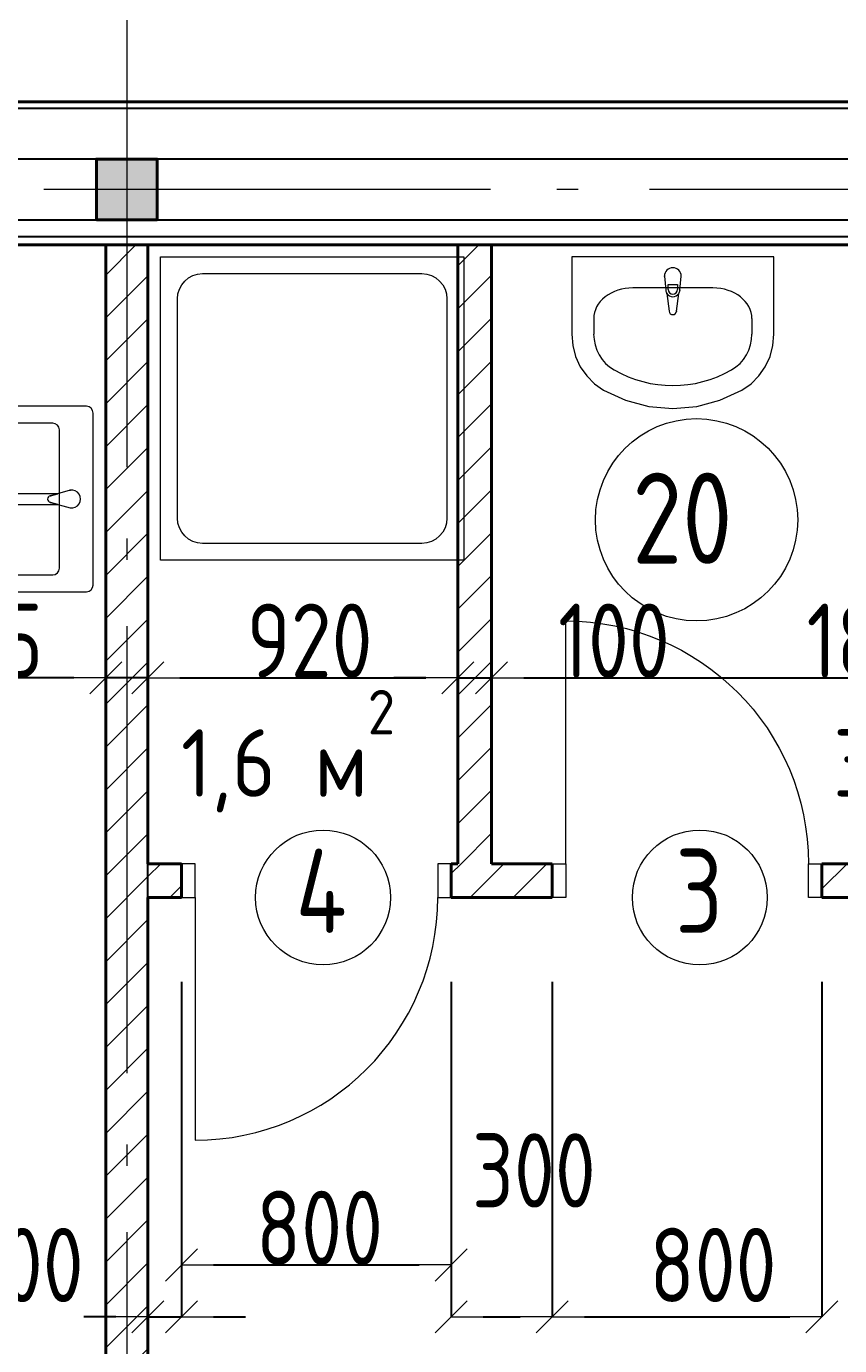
# Model space of a CAD drawing. Header units: millimetres. Extents: x -60256 to 201272, y 21388 to 77592.
# Drawn here: x 6581 to 8994, y 68426 to 72339 of the extents above; entities that cross this region are included whole.
import ezdxf
from ezdxf.enums import TextEntityAlignment as Align

# ---------------------------------------------------------------- set-up
doc = ezdxf.new("R2010")
doc.units = ezdxf.units.MM
doc.header["$MEASUREMENT"] = 0
doc.linetypes.add('Double Dashed', pattern=[1797.222233, 1325, -211.666656, 63.333344, -197.222233])
for name, color, linetype in [('Двери ArchiCAD', 7, 'Continuous'), ('колонны', 7, 'Continuous'), ('марки окон дверей', 7, 'Continuous'), ('оси', 7, 'Continuous'), ('перегородки', 7, 'Continuous'), ('размеры внутр', 7, 'Continuous'), ('стены внутр', 7, 'Continuous'), ('стены наруж', 7, 'Continuous'), ('№ помещений', 7, 'Continuous')]:
    doc.layers.add(name, color=color, linetype=linetype)
for name, color, linetype, lineweight in [('Двери ArchiCAD_Ном._пера__97', 7, 'Continuous', 20), ('Двери ArchiCAD_Ном._пера__99', 7, 'Continuous', 40), ('колонны_Ном._пера__94', 252, 'Continuous', 13), ('колонны_Ном._пера__99', 7, 'Continuous', 40), ('марки окон дверей_Ном._пера__96', 7, 'Continuous', 13), ('оборудование_Ном._пера__95', 251, 'Continuous', 13), ('оси_Ном._пера__96', 7, 'Continuous', 13), ('перегородки_Ном._пера__96', 7, 'Continuous', 13), ('перегородки_Ном._пера__99', 7, 'Continuous', 40), ('площади_Ном._пера__96', 7, 'Continuous', 13), ('стены внутр_Ном._пера__96', 7, 'Continuous', 13), ('стены внутр_Ном._пера__99', 7, 'Continuous', 40), ('стены наруж_Ном._пера__1', 7, 'Continuous', 25), ('стены наруж_Ном._пера__99', 7, 'Continuous', 40), ('№ помещений_Ном._пера__96', 7, 'Continuous', 13)]:
    doc.layers.add(name, color=color, linetype=linetype, lineweight=lineweight)
doc.styles.add('СГЕНЕРИР_СТИЛЬ_1', font='isocp.shx')
doc.styles.add('СГЕНЕРИР_СТИЛЬ_3', font='gost_2_304-81_type.ttf')
doc.styles.add('СГЕНЕРИР_СТИЛЬ_4', font='gost_2_304-81_type.ttf')
doc.styles.add('СГЕНЕРИР_СТИЛЬ_5', font='CS_Gost2304.shx')
doc.dimstyles.new('СГЕНЕРИР_СТИЛЬ__1', dxfattribs={"dimtxt": 270.000005, "dimasz": 95, "dimexe": 0.18, "dimexo": 0, "dimgap": 0.09, "dimtad": 1, "dimtih": 1, "dimtoh": 1, "dimdec": 0, "dimzin": 0, "dimdsep": 46, "dimtxsty": 'СГЕНЕРИР_СТИЛЬ_3', "dimblk": 'ARROWHEAD_6', "dimblk1": 'ARROWHEAD_6', "dimblk2": 'ARROWHEAD_6', "dimcen": 0.09, "dimclrd": 7, "dimclre": 7, "dimclrt": 98, "dimadec": 0, "dimazin": 0, "dimtfac": 1, "dimtdec": 4, "dimtmove": 0, "dimatfit": 3, "dimfxl": 1, "dimtolj": 1, "dimtzin": 0, "dimarcsym": 0})
doc.dimstyles.new('СГЕНЕРИР_СТИЛЬ__19', dxfattribs={"dimtxt": 220.000005, "dimasz": 95, "dimexe": 0.18, "dimexo": 250, "dimgap": 0.09, "dimtad": 1, "dimtih": 1, "dimtoh": 1, "dimdec": 0, "dimzin": 0, "dimdsep": 46, "dimtxsty": 'СГЕНЕРИР_СТИЛЬ_3', "dimblk": 'ARROWHEAD_6', "dimblk1": 'ARROWHEAD_6', "dimblk2": 'ARROWHEAD_6', "dimcen": 0.09, "dimclrd": 7, "dimclre": 7, "dimclrt": 98, "dimadec": 0, "dimazin": 0, "dimtfac": 1, "dimtdec": 4, "dimtmove": 2, "dimatfit": 3, "dimfxl": 1, "dimtolj": 1, "dimtzin": 0, "dimarcsym": 0})
doc.dimstyles.new('СГЕНЕРИР_СТИЛЬ__20', dxfattribs={"dimtxt": 220.000005, "dimasz": 95, "dimexe": 0.18, "dimexo": 250, "dimgap": 0.09, "dimtad": 1, "dimtih": 1, "dimtoh": 1, "dimdec": 0, "dimzin": 0, "dimdsep": 46, "dimtxsty": 'СГЕНЕРИР_СТИЛЬ_3', "dimblk": 'ARROWHEAD_6', "dimblk1": 'ARROWHEAD_6', "dimblk2": 'ARROWHEAD_6', "dimcen": 0.09, "dimclrd": 7, "dimclre": 7, "dimclrt": 98, "dimadec": 0, "dimazin": 0, "dimtfac": 1, "dimtdec": 4, "dimtmove": 0, "dimatfit": 3, "dimfxl": 1, "dimtolj": 1, "dimtzin": 0, "dimarcsym": 0})
doc.dimstyles.new('СГЕНЕРИР_СТИЛЬ__3', dxfattribs={"dimtxt": 220.000005, "dimasz": 95, "dimexe": 0.18, "dimexo": 0, "dimgap": 0.09, "dimtad": 1, "dimtih": 1, "dimtoh": 1, "dimdec": 0, "dimzin": 0, "dimdsep": 46, "dimtxsty": 'СГЕНЕРИР_СТИЛЬ_3', "dimblk": 'ARROWHEAD_6', "dimblk1": 'ARROWHEAD_6', "dimblk2": 'ARROWHEAD_6', "dimcen": 0.09, "dimclrd": 7, "dimclre": 7, "dimclrt": 98, "dimadec": 0, "dimazin": 0, "dimtfac": 1, "dimtdec": 4, "dimtmove": 0, "dimatfit": 3, "dimfxl": 1, "dimtolj": 1, "dimtzin": 0, "dimarcsym": 0})
doc.dimstyles.new('СГЕНЕРИР_СТИЛЬ__5', dxfattribs={"dimtxt": 220.000005, "dimasz": 95, "dimexe": 0.18, "dimexo": 0, "dimgap": 0.09, "dimtad": 1, "dimdec": 0, "dimzin": 0, "dimdsep": 46, "dimtxsty": 'СГЕНЕРИР_СТИЛЬ_3', "dimblk": 'ARROWHEAD_6', "dimblk1": 'ARROWHEAD_6', "dimblk2": 'ARROWHEAD_6', "dimcen": 0.09, "dimclrd": 7, "dimclre": 7, "dimclrt": 98, "dimadec": 0, "dimazin": 0, "dimtfac": 1, "dimtdec": 4, "dimtmove": 0, "dimatfit": 3, "dimfxl": 1, "dimtolj": 1, "dimtzin": 0, "dimarcsym": 0})
doc.dimstyles.new('СГЕНЕРИР_СТИЛЬ__6', dxfattribs={"dimtxt": 220.000005, "dimasz": 95, "dimexe": 0.18, "dimexo": 0, "dimgap": 0.09, "dimtad": 1, "dimdec": 0, "dimzin": 0, "dimdsep": 46, "dimtxsty": 'СГЕНЕРИР_СТИЛЬ_3', "dimblk": 'ARROWHEAD_6', "dimblk1": 'ARROWHEAD_6', "dimblk2": 'ARROWHEAD_6', "dimcen": 0.09, "dimclrd": 7, "dimclre": 7, "dimclrt": 98, "dimadec": 0, "dimazin": 0, "dimtfac": 1, "dimtdec": 4, "dimtmove": 2, "dimatfit": 3, "dimfxl": 1, "dimtolj": 1, "dimtzin": 0, "dimarcsym": 0})
pattern_1 = [(45, (0, 0), (-63.63961, 63.63961), [])]

# ---------------------------------------------------------------- blocks, each defined once
blk = doc.blocks.new('Умывальник 01 16')
at = {"layer": 'оборудование_Ном._пера__95', "linetype": 'Continuous'}
for p, q in [((-300, 0), (-300, -229.1)), ((300, 0), (-300, 0)), ((300, -229.1), (300, 0)), ((-25, -57.3), (-21, -99.3)), ((21, -99.3), (25, -57.3)), ((118.8, -92.3), (-118.8, -92.3)), ((-17.7, -108.8), (-11.1, -161.7)), ((-13.6, -97.1), (-13.6, -82.2)), ((-13.6, -82.2), (13.6, -82.2)), ((11.1, -161.7), (17.7, -108.8)), ((13.6, -82.2), (13.6, -97.1)), ((-234.8, -183.3), (-234.8, -229.1)), ((234.8, -183.3), (234.8, -229.1)), ((-300, -229.1), (-297.1, -262.8)), ((297.1, -262.8), (300, -229.1)), ((-297.1, -262.8), (-288.5, -295.5)), ((288.5, -295.5), (297.1, -262.8)), ((-288.5, -295.5), (-274.5, -326)), ((274.5, -326), (288.5, -295.5)), ((-274.5, -326), (-255.5, -353.4)), ((255.5, -353.4), (274.5, -326)), ((-255.5, -353.4), (-232.2, -376.9)), ((-232.2, -376.9), (-205.2, -395.6)), ((205.2, -395.6), (232.2, -376.9)), ((232.2, -376.9), (255.5, -353.4)), ((-205.2, -395.6), (-140, -425.5)), ((-140, -425.5), (-71, -443.8)), ((71, -443.8), (140, -425.5)), ((140, -425.5), (205.2, -395.6)), ((-71, -443.8), (0, -450)), ((0, -450), (71, -443.8))]:
    blk.add_line(p, q, dxfattribs=at)
for centre, radius, start, end in [((0, -57.3), 25, 0, 180), ((0, -97.4), 21.1, 185.1696, 212.771), ((0, -97.4), 21.1, 212.771, 327.229), ((0, -97.1), 13.6, 180, 0), ((0, -97.4), 21.1, 327.229, 354.8304), ((0, -160.3), 11.2, 187.1389, 352.8611)]:
    blk.add_arc(centre, radius, start, end, dxfattribs=at)
for centre, major_axis, ratio, start_param, end_param in [((-118.7, -183.3), (116.1, 0), 0.783646, 1.570796, 3.141593), ((118.7, -183.3), (116.1, 0), 0.783646, 0, 1.570796), ((-118.9, -229.1), (0, -121.2), 0.956522, 4.712389, 5.78621), ((118.9, -229.1), (0, -121.2), 0.956522, 0.496975, 1.570796), ((0, 0), (0, -381.8), 0.956522, 5.78621, 6.78016)]:
    blk.add_ellipse(centre, major_axis=major_axis, ratio=ratio, start_param=start_param, end_param=end_param, dxfattribs=at)
for p in [(-25, -57.3), (-17.7, -108.8), (21, -99.3), (11.1, -161.7)]:
    blk.add_point(p, dxfattribs=at)
blk = doc.blocks.new('Поддон душа квадратный 15')
at = {"layer": 'оборудование_Ном._пера__95', "linetype": 'Continuous'}
for p, q in [((900, 900), (0, 900)), ((0, 900), (0, 0)), ((900, 0), (900, 900)), ((775, 850), (125, 850)), ((50, 775), (50, 125)), ((850, 125), (850, 775)), ((125, 50), (775, 50)), ((0, 0), (900, 0))]:
    blk.add_line(p, q, dxfattribs=at)
for centre, start, end in [((125, 775), 90, 180), ((775, 775), 0, 90), ((125, 125), 180, 270), ((775, 125), 270, 0)]:
    blk.add_arc(centre, 75, start, end, dxfattribs=at)
blk = doc.blocks.new('Мойка обычная 16')
at = {"layer": 'оборудование_Ном._пера__95', "linetype": 'Continuous'}
for p, q in [((530, 550), (20, 550)), ((0, 530), (0, 20)), ((550, 20), (550, 530)), ((249, 482), (265.1, 423.2)), ((284.9, 423.2), (301, 482)), ((480, 450), (70, 450)), ((259.1, 445.2), (259.1, 287)), ((265.1, 423.2), (259.1, 445.2)), ((291, 445.6), (284.9, 423.2)), ((291, 287), (291, 445.6)), ((50, 430), (50, 70)), ((500, 70), (500, 430)), ((70, 50), (480, 50)), ((20, 0), (530, 0))]:
    blk.add_line(p, q, dxfattribs=at)
for centre, radius, start, end in [((20, 530), 20, 90, 180), ((530, 530), 20, 0, 90), ((275, 486.6), 26.4, 349.9738, 190.0262), ((70, 430), 20, 90, 180), ((480, 430), 20, 0, 90), ((275, 425), 10, 190.3544, 349.6456), ((275, 425), 10, 190.3544, 349.6456), ((266.2, 287.1), 7.1, 181.1876, 218.9257), ((275.1, 298.1), 21.1, 226.9876, 313.0124), ((284, 287.1), 6.96, 320.6242, 359.1921), ((70, 70), 20, 180, 270), ((480, 70), 20, 270, 0), ((20, 20), 20, 180, 270), ((530, 20), 20, 270, 0)]:
    blk.add_arc(centre, radius, start, end, dxfattribs=at)
for p in [(249, 482), (265.1, 423.2), (284.9, 423.2), (260.7, 282.7), (289.4, 282.7), (291, 287), (70, 50), (20, 0)]:
    blk.add_point(p, dxfattribs=at)
blk = doc.blocks.new('Стена_29_1', base_point=(6879, 71855.7))
at = {"layer": 'стены внутр_Ном._пера__96', "linetype": 'Continuous'}
h = blk.add_hatch(dxfattribs=at)
h.set_pattern_fill('FACE_BRICK_0001', color=256, style=0, pattern_type=2)
h.set_pattern_definition(pattern_1)
h.paths.add_polyline_path([(6816.5, 71690.7), (6816.5, 65620.7), (6941.5, 65620.7), (6941.5, 71690.7)])
at = {"layer": 'стены внутр_Ном._пера__99', "linetype": 'Continuous', "flags": 128}
for points in [[(6816.5, 71690.7), (6816.5, 65620.7)], [(6941.5, 71690.7), (6816.5, 71690.7)], [(6941.5, 69855.7), (6941.5, 71690.7)], [(6941.5, 65620.7), (6941.5, 69755.7)]]:
    blk.add_lwpolyline(points, dxfattribs=at)
blk = doc.blocks.new('Стена_31_1', base_point=(-11121, 71855.7))
at = {"layer": 'стены наруж_Ном._пера__1', "linetype": 'Continuous'}
for p, q in [((6789, 72095.7), (969, 72095.7)), ((6969, 72095.7), (6789, 72095.7)), ((12714, 72095.7), (6969, 72095.7)), ((6789, 71945.7), (969, 71945.7)), ((6789, 71945.7), (6969, 71945.7)), ((12714, 71945.7), (6969, 71945.7)), ((969, 71765.7), (6789, 71765.7)), ((6969, 71765.7), (6789, 71765.7)), ((6969, 71765.7), (12714, 71765.7)), ((969, 71715.7), (6789, 71715.7)), ((6789, 71715.7), (6969, 71715.7)), ((6969, 71715.7), (12714, 71715.7))]:
    blk.add_line(p, q, dxfattribs=at)
at = {"layer": 'стены наруж_Ном._пера__99', "linetype": 'Continuous', "flags": 128}
for points in [[(12714, 72115.7), (-10956, 72115.7)], [(-10956, 71690.7), (12714, 71690.7)]]:
    blk.add_lwpolyline(points, dxfattribs=at)
blk = doc.blocks.new('Стена_35_1', base_point=(7861.5, 71855.7))
at = {"layer": 'перегородки_Ном._пера__96', "linetype": 'Continuous'}
h = blk.add_hatch(dxfattribs=at)
h.set_pattern_fill('FACE_BRICK_0001', color=256, style=0, pattern_type=2)
h.set_pattern_definition(pattern_1)
h.paths.add_polyline_path([(7861.5, 71690.7), (7861.5, 69855.7), (7961.5, 69855.7), (7961.5, 71690.7)])
at = {"layer": 'перегородки_Ном._пера__99', "linetype": 'Continuous', "flags": 128}
for points in [[(7861.5, 71690.7), (7861.5, 69855.7)], [(7961.5, 71690.7), (7861.5, 71690.7)], [(7961.5, 69855.7), (7961.5, 71690.7)]]:
    blk.add_lwpolyline(points, dxfattribs=at)
blk = doc.blocks.new('Дверь 16_13')
at = {"layer": 'Двери ArchiCAD_Ном._пера__97', "linetype": 'Continuous'}
for p, q in [((360, 0), (360, 720)), ((-360, 0), (-400, 0)), ((-400, 0), (-400, -100)), ((-360, -100), (-360, 0)), ((400, 0), (360, 0)), ((360, 0), (360, -100)), ((400, -100), (400, 0)), ((-400, -100), (-360, -100)), ((360, -100), (400, -100))]:
    blk.add_line(p, q, dxfattribs=at)
blk.add_arc((360, 0), 720, 90, 180, dxfattribs=at)
at = {"layer": 'Двери ArchiCAD_Ном._пера__99', "linetype": 'Continuous'}
for p, q in [((-400, 0), (-400, -100)), ((400, 0), (400, -100))]:
    blk.add_line(p, q, dxfattribs=at)
blk = doc.blocks.new('Дверь 16_15')
at = {"layer": 'Двери ArchiCAD_Ном._пера__97', "linetype": 'Continuous'}
for p, q in [((360, 0), (360, 720)), ((-360, 0), (-400, 0)), ((-400, 0), (-400, -100)), ((-360, -100), (-360, 0)), ((400, 0), (360, 0)), ((360, 0), (360, -100)), ((400, -100), (400, 0)), ((-400, -100), (-360, -100)), ((360, -100), (400, -100))]:
    blk.add_line(p, q, dxfattribs=at)
blk.add_arc((360, 0), 720, 90, 180, dxfattribs=at)
at = {"layer": 'Двери ArchiCAD_Ном._пера__99', "linetype": 'Continuous'}
for p, q in [((-400, 0), (-400, -100)), ((400, 0), (400, -100))]:
    blk.add_line(p, q, dxfattribs=at)
blk = doc.blocks.new('Стена_42_1', base_point=(6879, 69855.7))
at = {"layer": 'перегородки_Ном._пера__96', "linetype": 'Continuous'}
h = blk.add_hatch(dxfattribs=at)
h.set_pattern_fill('FACE_BRICK_0001', color=256, style=0, pattern_type=2)
h.set_pattern_definition(pattern_1)
h.paths.add_polyline_path([(6941.5, 69855.7), (6941.5, 69755.7), (7041.5, 69755.7), (7041.5, 69855.7)])
h = blk.add_hatch(dxfattribs=at)
h.set_pattern_fill('FACE_BRICK_0001', color=256, style=0, pattern_type=2)
h.set_pattern_definition(pattern_1)
h.paths.add_polyline_path([(7841.5, 69755.7), (8141.5, 69755.7), (8141.5, 69855.7), (7841.5, 69855.7)])
h = blk.add_hatch(dxfattribs=at)
h.set_pattern_fill('FACE_BRICK_0001', color=256, style=0, pattern_type=2)
h.set_pattern_definition(pattern_1)
h.paths.add_polyline_path([(10679, 69855.7), (8941.5, 69855.7), (8941.5, 69755.7), (10679, 69755.7)])
at = {"layer": 'перегородки_Ном._пера__99', "linetype": 'Continuous'}
for p, q in [((7041.5, 69755.7), (7041.5, 69855.7)), ((7841.5, 69755.7), (7841.5, 69855.7)), ((8141.5, 69855.7), (8141.5, 69755.7)), ((8941.5, 69855.7), (8941.5, 69755.7))]:
    blk.add_line(p, q, dxfattribs=at)
at = {"layer": 'перегородки_Ном._пера__99', "linetype": 'Continuous', "flags": 128}
for points in [[(7041.5, 69855.7), (6941.5, 69855.7)], [(7861.5, 69855.7), (7841.5, 69855.7)], [(8141.5, 69855.7), (7961.5, 69855.7)], [(9774.5, 69855.7), (8941.5, 69855.7)], [(6941.5, 69755.7), (7041.5, 69755.7)], [(7841.5, 69755.7), (8141.5, 69755.7)], [(8941.5, 69755.7), (9774.5, 69755.7)]]:
    blk.add_lwpolyline(points, dxfattribs=at)
at = {"layer": 'Двери ArchiCAD', "color": 44, "linetype": 'Continuous', "lineweight": 35, "xscale": -1, "zscale": 1000}
blk.add_blockref('Дверь 16_13', (8541.5, 69855.7), dxfattribs=at)
at = {"layer": 'Двери ArchiCAD', "color": 44, "linetype": 'Continuous', "lineweight": 35, "zscale": 1000, "rotation": 180}
blk.add_blockref('Дверь 16_15', (7441.5, 69755.7), dxfattribs=at)
blk = doc.blocks.new('Колонна_12_1', base_point=(6879, 71855.7))
at = {"layer": 'колонны_Ном._пера__94', "linetype": 'Continuous'}
blk.add_hatch(color=256, dxfattribs=at).paths.add_polyline_path([(6789, 71765.7), (6969, 71765.7), (6969, 71945.7), (6789, 71945.7)])
at = {"layer": 'колонны_Ном._пера__99', "linetype": 'Continuous', "flags": 128}
blk.add_lwpolyline([(6789, 71765.7), (6969, 71765.7), (6969, 71945.7), (6789, 71945.7)], close=True, dxfattribs=at)
blk = doc.blocks.new('Стандартный маркер сетки_10')
at = {"layer": 'оси_Ном._пера__96', "linetype": 'Double Dashed'}
blk.add_line((900, 0), (20403.4, 0), dxfattribs=at)
at = {"layer": 'оси_Ном._пера__96', "style": 'СГЕНЕРИР_СТИЛЬ_3'}
blk.add_attdef('AC_MarkerText_1', text='', height=350, rotation=90, dxfattribs=at).set_placement((21973.1, -173.1), align=Align.BOTTOM_LEFT)
blk = doc.blocks.new('Номер помещения 15_12')
at = {"layer": '№ помещений_Ном._пера__96', "linetype": 'Continuous'}
blk.add_circle((0, 0), 300, dxfattribs=at)
at = {"layer": '№ помещений_Ном._пера__96', "insert": (-191.1, 4.6), "char_height": 270, "attachment_point": 4, "style": 'СГЕНЕРИР_СТИЛЬ_4'}
blk.add_mtext('{20}', dxfattribs=at)
blk = doc.blocks.new('Номер помещения 16_8')
at = {"layer": 'марки окон дверей_Ном._пера__96', "linetype": 'Continuous'}
blk.add_circle((0, 0), 200, dxfattribs=at)
at = {"layer": 'марки окон дверей_Ном._пера__96', "insert": (-81.2, 19.4), "char_height": 250, "attachment_point": 4, "style": 'СГЕНЕРИР_СТИЛЬ_5'}
blk.add_mtext('{4}', dxfattribs=at)
blk = doc.blocks.new('Номер помещения 16_9')
at = {"layer": 'марки окон дверей_Ном._пера__96', "linetype": 'Continuous'}
blk.add_circle((0, 0), 200, dxfattribs=at)
at = {"layer": 'марки окон дверей_Ном._пера__96', "insert": (-72.7, 19.4), "char_height": 250, "attachment_point": 4, "style": 'СГЕНЕРИР_СТИЛЬ_5'}
blk.add_mtext('{3}', dxfattribs=at)
blk = doc.blocks.new('ARROWHEAD_6')
at = {"color": 0, "linetype": 'Continuous', "lineweight": 0}
for p, q in [((-0.5, -0.5), (0.5, 0.5)), ((0, 0), (-1, 0))]:
    blk.add_line(p, q, dxfattribs=at)
blk = doc.blocks.new('*D818')
at = {"layer": 'Defpoints', "color": 0, "linetype": 'Continuous', "transparency": 16777216}
for p in [(6941.5, 70407), (6816.5, 68655.7), (6941.5, 68655.7)]:
    blk.add_point(p, dxfattribs=at)
at = {"layer": 'размеры внутр', "color": 7, "linetype": 'Continuous', "lineweight": -2, "transparency": 16777216}
for p, q in [((6721.5, 70407), (6296.5, 70407)), ((6816.5, 68655.7), (6816.5, 70407.2)), ((6941.5, 70407), (6816.5, 70407)), ((6941.5, 68655.7), (6941.5, 70407.2)), ((7036.5, 70407), (7131.5, 70407))]:
    blk.add_line(p, q, dxfattribs=at)
at = {"layer": 'размеры внутр', "color": 7, "linetype": 'Continuous', "lineweight": -2, "transparency": 16777216, "xscale": 95, "yscale": 95, "zscale": 95}
blk.add_blockref('ARROWHEAD_6', (6816.5, 70407), dxfattribs=at)
at = {"layer": 'размеры внутр', "color": 7, "linetype": 'Continuous', "lineweight": -2, "transparency": 16777216, "xscale": 95, "yscale": 95, "zscale": 95, "rotation": 180}
blk.add_blockref('ARROWHEAD_6', (6941.5, 70407), dxfattribs=at)
at = {"layer": 'размеры внутр', "color": 98, "linetype": 'Continuous', "transparency": 16777216, "insert": (6461.5, 70517.1), "char_height": 220, "attachment_point": 5, "style": 'СГЕНЕРИР_СТИЛЬ_3'}
blk.add_mtext('\\A1;125', dxfattribs=at)
blk = doc.blocks.new('*D819')
at = {"layer": 'Defpoints', "color": 0, "linetype": 'Continuous', "transparency": 16777216}
for p in [(7861.5, 70855.7), (7861.5, 70407), (6941.5, 68655.7)]:
    blk.add_point(p, dxfattribs=at)
at = {"layer": 'размеры внутр', "color": 7, "linetype": 'Continuous', "lineweight": -2, "transparency": 16777216}
for p, q in [((7861.5, 70855.7), (7861.5, 70406.8)), ((6941.5, 68655.7), (6941.5, 70407.2)), ((7036.5, 70407), (7766.5, 70407))]:
    blk.add_line(p, q, dxfattribs=at)
at = {"layer": 'размеры внутр', "color": 7, "linetype": 'Continuous', "lineweight": -2, "transparency": 16777216, "xscale": 95, "yscale": 95, "zscale": 95, "rotation": 180}
blk.add_blockref('ARROWHEAD_6', (6941.5, 70407), dxfattribs=at)
at = {"layer": 'размеры внутр', "color": 7, "linetype": 'Continuous', "lineweight": -2, "transparency": 16777216, "xscale": 95, "yscale": 95, "zscale": 95}
blk.add_blockref('ARROWHEAD_6', (7861.5, 70407), dxfattribs=at)
at = {"layer": 'размеры внутр', "color": 98, "linetype": 'Continuous', "transparency": 16777216, "insert": (7421.5, 70517.1), "char_height": 220, "attachment_point": 5, "style": 'СГЕНЕРИР_СТИЛЬ_3'}
blk.add_mtext('\\A1;920', dxfattribs=at)
blk = doc.blocks.new('*D820')
at = {"layer": 'Defpoints', "color": 0, "linetype": 'Continuous', "transparency": 16777216}
for p in [(7861.5, 70855.7), (7961.5, 70855.7), (7961.5, 70407)]:
    blk.add_point(p, dxfattribs=at)
at = {"layer": 'размеры внутр', "color": 7, "linetype": 'Continuous', "lineweight": -2, "transparency": 16777216}
for p, q in [((7861.5, 70855.7), (7861.5, 70406.8)), ((7961.5, 70855.7), (7961.5, 70406.8)), ((7766.5, 70407), (7671.5, 70407)), ((7861.5, 70407), (7961.5, 70407)), ((8056.5, 70407), (8497.4, 70407))]:
    blk.add_line(p, q, dxfattribs=at)
at = {"layer": 'размеры внутр', "color": 7, "linetype": 'Continuous', "lineweight": -2, "transparency": 16777216, "xscale": 95, "yscale": 95, "zscale": 95}
blk.add_blockref('ARROWHEAD_6', (7861.5, 70407), dxfattribs=at)
at = {"layer": 'размеры внутр', "color": 7, "linetype": 'Continuous', "lineweight": -2, "transparency": 16777216, "xscale": 95, "yscale": 95, "zscale": 95, "rotation": 180}
blk.add_blockref('ARROWHEAD_6', (7961.5, 70407), dxfattribs=at)
at = {"layer": 'размеры внутр', "color": 98, "linetype": 'Continuous', "transparency": 16777216, "insert": (8324.4, 70517.1), "char_height": 220, "attachment_point": 5, "style": 'СГЕНЕРИР_СТИЛЬ_3'}
blk.add_mtext('\\A1;100', dxfattribs=at)
blk = doc.blocks.new('*D821')
at = {"layer": 'Defpoints', "color": 0, "linetype": 'Continuous', "transparency": 16777216}
for p in [(7961.5, 70855.7), (9774.5, 70853.2), (9774.5, 70407)]:
    blk.add_point(p, dxfattribs=at)
at = {"layer": 'размеры внутр', "color": 7, "linetype": 'Continuous', "lineweight": -2, "transparency": 16777216}
for p, q in [((7961.5, 70855.7), (7961.5, 70406.8)), ((9774.5, 70853.2), (9774.5, 70406.8)), ((8056.5, 70407), (9679.5, 70407))]:
    blk.add_line(p, q, dxfattribs=at)
at = {"layer": 'размеры внутр', "color": 7, "linetype": 'Continuous', "lineweight": -2, "transparency": 16777216, "xscale": 95, "yscale": 95, "zscale": 95, "rotation": 180}
blk.add_blockref('ARROWHEAD_6', (7961.5, 70407), dxfattribs=at)
at = {"layer": 'размеры внутр', "color": 7, "linetype": 'Continuous', "lineweight": -2, "transparency": 16777216, "xscale": 95, "yscale": 95, "zscale": 95}
blk.add_blockref('ARROWHEAD_6', (9774.5, 70407), dxfattribs=at)
at = {"layer": 'размеры внутр', "color": 98, "linetype": 'Continuous', "transparency": 16777216, "insert": (9114, 70517.1), "char_height": 220, "attachment_point": 5, "style": 'СГЕНЕРИР_СТИЛЬ_3'}
blk.add_mtext('\\A1;1813', dxfattribs=at)
blk = doc.blocks.new('*D827')
at = {"layer": 'Defpoints', "color": 0, "linetype": 'Continuous', "transparency": 16777216}
for p in [(9879, 69755.7), (12340.5, 69755.7), (879, 65620.7)]:
    blk.add_point(p, dxfattribs=at)
at = {"layer": 'размеры внутр', "color": 7, "linetype": 'Continuous', "lineweight": -2, "transparency": 16777216}
for p, q in [((9879, 69755.7), (12340.7, 69755.7)), ((12340.5, 69660.7), (12340.5, 67723.7)), ((12340.5, 65715.7), (12340.5, 67267.8)), ((879, 65620.7), (12340.7, 65620.7))]:
    blk.add_line(p, q, dxfattribs=at)
at = {"layer": 'размеры внутр', "color": 7, "linetype": 'Continuous', "lineweight": -2, "transparency": 16777216, "xscale": 95, "yscale": 95, "zscale": 95}
for p, rotation in [((12340.5, 69755.7), 90), ((12340.5, 65620.7), 270)]:
    blk.add_blockref('ARROWHEAD_6', p, dxfattribs=dict(at, rotation=rotation))
at = {"layer": 'размеры внутр', "color": 98, "linetype": 'Continuous', "transparency": 16777216, "insert": (12340.5, 67495.8), "char_height": 220, "attachment_point": 5, "rotation": 90, "style": 'СГЕНЕРИР_СТИЛЬ_3'}
blk.add_mtext('\\A1;4135', dxfattribs=at)
blk = doc.blocks.new('*D829')
at = {"layer": 'Defpoints', "color": 0, "linetype": 'Continuous', "transparency": 16777216}
for p in [(879, 71690.7), (12494.5, 71690.7), (9879, 69855.7)]:
    blk.add_point(p, dxfattribs=at)
at = {"layer": 'размеры внутр', "color": 7, "linetype": 'Continuous', "lineweight": -2, "transparency": 16777216}
for p, q in [((879, 71690.7), (12494.7, 71690.7)), ((12494.5, 69950.7), (12494.5, 71595.7)), ((9879, 69855.7), (12494.7, 69855.7))]:
    blk.add_line(p, q, dxfattribs=at)
at = {"layer": 'размеры внутр', "color": 7, "linetype": 'Continuous', "lineweight": -2, "transparency": 16777216, "xscale": 95, "yscale": 95, "zscale": 95}
for p, rotation in [((12494.5, 71690.7), 90), ((12494.5, 69855.7), 270)]:
    blk.add_blockref('ARROWHEAD_6', p, dxfattribs=dict(at, rotation=rotation))
at = {"layer": 'размеры внутр', "color": 98, "linetype": 'Continuous', "transparency": 16777216, "insert": (12333.5, 71247.2), "char_height": 220, "attachment_point": 5, "rotation": 90, "style": 'СГЕНЕРИР_СТИЛЬ_3'}
blk.add_mtext('\\A1;1835', dxfattribs=at)
blk = doc.blocks.new('*D830')
at = {"layer": 'Defpoints', "color": 0, "linetype": 'Continuous', "transparency": 16777216}
for p in [(879, 72115.7), (12494.5, 72115.7), (879, 71690.7)]:
    blk.add_point(p, dxfattribs=at)
at = {"layer": 'размеры внутр', "color": 7, "linetype": 'Continuous', "lineweight": -2, "transparency": 16777216}
for p, q in [((879, 72115.7), (12494.7, 72115.7)), ((12494.5, 71785.7), (12494.5, 72020.7)), ((879, 71690.7), (12494.7, 71690.7))]:
    blk.add_line(p, q, dxfattribs=at)
at = {"layer": 'размеры внутр', "color": 7, "linetype": 'Continuous', "lineweight": -2, "transparency": 16777216, "xscale": 95, "yscale": 95, "zscale": 95}
for p, rotation in [((12494.5, 72115.7), 90), ((12494.5, 71690.7), 270)]:
    blk.add_blockref('ARROWHEAD_6', p, dxfattribs=dict(at, rotation=rotation))
at = {"layer": 'размеры внутр', "color": 98, "linetype": 'Continuous', "transparency": 16777216, "insert": (12087.9, 72071.1), "char_height": 220, "attachment_point": 5, "rotation": 90, "style": 'СГЕНЕРИР_СТИЛЬ_3'}
blk.add_mtext('\\A1;425', dxfattribs=at)
blk = doc.blocks.new('*D831')
at = {"layer": 'Defpoints', "color": 0, "linetype": 'Continuous', "transparency": 16777216}
for p in [(12494.5, 73355.7), (14884, 73355.7), (879, 72115.7)]:
    blk.add_point(p, dxfattribs=at)
at = {"layer": 'размеры внутр', "color": 7, "linetype": 'Continuous', "lineweight": -2, "transparency": 16777216}
for p, q in [((14884, 73355.7), (12494.4, 73355.7)), ((12494.5, 72210.7), (12494.5, 73260.7)), ((879, 72115.7), (12494.7, 72115.7))]:
    blk.add_line(p, q, dxfattribs=at)
at = {"layer": 'размеры внутр', "color": 7, "linetype": 'Continuous', "lineweight": -2, "transparency": 16777216, "xscale": 95, "yscale": 95, "zscale": 95}
for p, rotation in [((12494.5, 73355.7), 90), ((12494.5, 72115.7), 270)]:
    blk.add_blockref('ARROWHEAD_6', p, dxfattribs=dict(at, rotation=rotation))
at = {"layer": 'размеры внутр', "color": 98, "linetype": 'Continuous', "transparency": 16777216, "insert": (12340.5, 72824.2), "char_height": 220, "attachment_point": 5, "rotation": 90, "style": 'СГЕНЕРИР_СТИЛЬ_3'}
blk.add_mtext('\\A1;1240', dxfattribs=at)
blk = doc.blocks.new('*D844')
at = {"layer": 'Defpoints', "color": 0, "linetype": 'Continuous', "transparency": 16777216}
for p in [(3941.5, 68655.7), (6816.5, 68655.7), (6816.5, 66421.3)]:
    blk.add_point(p, dxfattribs=at)
at = {"layer": 'размеры внутр', "color": 7, "linetype": 'Continuous', "lineweight": -2, "transparency": 16777216}
for p, q in [((3941.5, 68655.7), (3941.5, 66421.2)), ((6816.5, 68655.7), (6816.5, 66421.2)), ((4036.5, 66421.3), (6721.5, 66421.3))]:
    blk.add_line(p, q, dxfattribs=at)
at = {"layer": 'размеры внутр', "color": 7, "linetype": 'Continuous', "lineweight": -2, "transparency": 16777216, "xscale": 95, "yscale": 95, "zscale": 95, "rotation": 180}
blk.add_blockref('ARROWHEAD_6', (3941.5, 66421.3), dxfattribs=at)
at = {"layer": 'размеры внутр', "color": 7, "linetype": 'Continuous', "lineweight": -2, "transparency": 16777216, "xscale": 95, "yscale": 95, "zscale": 95}
blk.add_blockref('ARROWHEAD_6', (6816.5, 66421.3), dxfattribs=at)
at = {"layer": 'размеры внутр', "color": 98, "linetype": 'Continuous', "transparency": 16777216, "insert": (5115.4, 66556.4), "char_height": 270, "attachment_point": 5, "style": 'СГЕНЕРИР_СТИЛЬ_3'}
blk.add_mtext('\\A1;2875', dxfattribs=at)
blk = doc.blocks.new('*D845')
at = {"layer": 'Defpoints', "color": 0, "linetype": 'Continuous', "transparency": 16777216}
for p in [(6816.5, 68655.7), (6941.5, 68655.7), (6941.5, 66421.3)]:
    blk.add_point(p, dxfattribs=at)
at = {"layer": 'размеры внутр', "color": 7, "linetype": 'Continuous', "lineweight": -2, "transparency": 16777216}
for p, q in [((6816.5, 68655.7), (6816.5, 66421.2)), ((6941.5, 68655.7), (6941.5, 66421.2)), ((6721.5, 66421.3), (6221.5, 66421.3)), ((6941.5, 66421.3), (6816.5, 66421.3)), ((7036.5, 66421.3), (7131.5, 66421.3))]:
    blk.add_line(p, q, dxfattribs=at)
at = {"layer": 'размеры внутр', "color": 7, "linetype": 'Continuous', "lineweight": -2, "transparency": 16777216, "xscale": 95, "yscale": 95, "zscale": 95}
blk.add_blockref('ARROWHEAD_6', (6816.5, 66421.3), dxfattribs=at)
at = {"layer": 'размеры внутр', "color": 7, "linetype": 'Continuous', "lineweight": -2, "transparency": 16777216, "xscale": 95, "yscale": 95, "zscale": 95, "rotation": 180}
blk.add_blockref('ARROWHEAD_6', (6941.5, 66421.3), dxfattribs=at)
at = {"layer": 'размеры внутр', "color": 98, "linetype": 'Continuous', "transparency": 16777216, "insert": (6424, 66556.4), "char_height": 270, "attachment_point": 5, "style": 'СГЕНЕРИР_СТИЛЬ_3'}
blk.add_mtext('\\A1;125', dxfattribs=at)
blk = doc.blocks.new('*D846')
at = {"layer": 'Defpoints', "color": 0, "linetype": 'Continuous', "transparency": 16777216}
for p in [(6941.5, 68655.7), (9774.5, 67655.7), (9774.5, 66421.3)]:
    blk.add_point(p, dxfattribs=at)
at = {"layer": 'размеры внутр', "color": 7, "linetype": 'Continuous', "lineweight": -2, "transparency": 16777216}
for p, q in [((6941.5, 68655.7), (6941.5, 66421.2)), ((9774.5, 67655.7), (9774.5, 66421.2)), ((7036.5, 66421.3), (9679.5, 66421.3))]:
    blk.add_line(p, q, dxfattribs=at)
at = {"layer": 'размеры внутр', "color": 7, "linetype": 'Continuous', "lineweight": -2, "transparency": 16777216, "xscale": 95, "yscale": 95, "zscale": 95, "rotation": 180}
blk.add_blockref('ARROWHEAD_6', (6941.5, 66421.3), dxfattribs=at)
at = {"layer": 'размеры внутр', "color": 7, "linetype": 'Continuous', "lineweight": -2, "transparency": 16777216, "xscale": 95, "yscale": 95, "zscale": 95}
blk.add_blockref('ARROWHEAD_6', (9774.5, 66421.3), dxfattribs=at)
at = {"layer": 'размеры внутр', "color": 98, "linetype": 'Continuous', "transparency": 16777216, "insert": (8094.4, 66556.4), "char_height": 270, "attachment_point": 5, "style": 'СГЕНЕРИР_СТИЛЬ_3'}
blk.add_mtext('\\A1;2833', dxfattribs=at)
blk = doc.blocks.new('*D929')
at = {"layer": 'Defpoints', "color": 0, "linetype": 'Continuous', "transparency": 16777216}
for p in [(6941.5, 69755.7), (7041.5, 69755.7), (7041.5, 68511.6)]:
    blk.add_point(p, dxfattribs=at)
at = {"layer": 'размеры внутр', "color": 7, "linetype": 'Continuous', "lineweight": -2, "transparency": 16777216}
for p, q in [((6941.5, 69505.7), (6941.5, 68511.5)), ((7041.5, 69505.7), (7041.5, 68511.5)), ((6846.5, 68511.6), (6751.5, 68511.6)), ((6941.5, 68511.6), (7041.5, 68511.6)), ((7136.5, 68511.6), (7231.5, 68511.6))]:
    blk.add_line(p, q, dxfattribs=at)
at = {"layer": 'размеры внутр', "color": 7, "linetype": 'Continuous', "lineweight": -2, "transparency": 16777216, "xscale": 95, "yscale": 95, "zscale": 95}
blk.add_blockref('ARROWHEAD_6', (6941.5, 68511.6), dxfattribs=at)
at = {"layer": 'размеры внутр', "color": 7, "linetype": 'Continuous', "lineweight": -2, "transparency": 16777216, "xscale": 95, "yscale": 95, "zscale": 95, "rotation": 180}
blk.add_blockref('ARROWHEAD_6', (7041.5, 68511.6), dxfattribs=at)
at = {"layer": 'размеры внутр', "color": 98, "linetype": 'Continuous', "transparency": 16777216, "insert": (6585.3, 68665.6), "char_height": 220, "attachment_point": 5, "style": 'СГЕНЕРИР_СТИЛЬ_3'}
blk.add_mtext('\\A1;100', dxfattribs=at)
blk = doc.blocks.new('*D930')
at = {"layer": 'Defpoints', "color": 0, "linetype": 'Continuous', "transparency": 16777216}
for p in [(7041.5, 69755.7), (7841.5, 69755.7), (7841.5, 68665.6)]:
    blk.add_point(p, dxfattribs=at)
at = {"layer": 'размеры внутр', "color": 7, "linetype": 'Continuous', "lineweight": -2, "transparency": 16777216}
for p, q in [((7041.5, 69505.7), (7041.5, 68665.5)), ((7841.5, 69505.7), (7841.5, 68665.5)), ((7136.5, 68665.6), (7746.5, 68665.6))]:
    blk.add_line(p, q, dxfattribs=at)
at = {"layer": 'размеры внутр', "color": 7, "linetype": 'Continuous', "lineweight": -2, "transparency": 16777216, "xscale": 95, "yscale": 95, "zscale": 95, "rotation": 180}
blk.add_blockref('ARROWHEAD_6', (7041.5, 68665.6), dxfattribs=at)
at = {"layer": 'размеры внутр', "color": 7, "linetype": 'Continuous', "lineweight": -2, "transparency": 16777216, "xscale": 95, "yscale": 95, "zscale": 95}
blk.add_blockref('ARROWHEAD_6', (7841.5, 68665.6), dxfattribs=at)
at = {"layer": 'размеры внутр', "color": 98, "linetype": 'Continuous', "transparency": 16777216, "insert": (7450.9, 68775.7), "char_height": 220, "attachment_point": 5, "style": 'СГЕНЕРИР_СТИЛЬ_3'}
blk.add_mtext('\\A1;800', dxfattribs=at)
blk = doc.blocks.new('*D931')
at = {"layer": 'Defpoints', "color": 0, "linetype": 'Continuous', "transparency": 16777216}
for p in [(7841.5, 69755.7), (8141.5, 69755.7), (8141.5, 68511.6)]:
    blk.add_point(p, dxfattribs=at)
at = {"layer": 'размеры внутр', "color": 7, "linetype": 'Continuous', "lineweight": -2, "transparency": 16777216}
for p, q in [((7841.5, 69505.7), (7841.5, 68511.5)), ((8141.5, 69505.7), (8141.5, 68511.5)), ((7936.5, 68511.6), (8046.5, 68511.6))]:
    blk.add_line(p, q, dxfattribs=at)
at = {"layer": 'размеры внутр', "color": 7, "linetype": 'Continuous', "lineweight": -2, "transparency": 16777216, "xscale": 95, "yscale": 95, "zscale": 95, "rotation": 180}
blk.add_blockref('ARROWHEAD_6', (7841.5, 68511.6), dxfattribs=at)
at = {"layer": 'размеры внутр', "color": 7, "linetype": 'Continuous', "lineweight": -2, "transparency": 16777216, "xscale": 95, "yscale": 95, "zscale": 95}
blk.add_blockref('ARROWHEAD_6', (8141.5, 68511.6), dxfattribs=at)
at = {"layer": 'размеры внутр', "color": 98, "linetype": 'Continuous', "transparency": 16777216, "insert": (8086.7, 68946.1), "char_height": 220, "attachment_point": 5, "style": 'СГЕНЕРИР_СТИЛЬ_3'}
blk.add_mtext('\\A1;300', dxfattribs=at)
blk = doc.blocks.new('*D932')
at = {"layer": 'Defpoints', "color": 0, "linetype": 'Continuous', "transparency": 16777216}
for p in [(8141.5, 69755.7), (8941.5, 69755.7), (8941.5, 68511.6)]:
    blk.add_point(p, dxfattribs=at)
at = {"layer": 'размеры внутр', "color": 7, "linetype": 'Continuous', "lineweight": -2, "transparency": 16777216}
for p, q in [((8141.5, 69505.7), (8141.5, 68511.5)), ((8941.5, 69505.7), (8941.5, 68511.5)), ((8236.5, 68511.6), (8846.5, 68511.6))]:
    blk.add_line(p, q, dxfattribs=at)
at = {"layer": 'размеры внутр', "color": 7, "linetype": 'Continuous', "lineweight": -2, "transparency": 16777216, "xscale": 95, "yscale": 95, "zscale": 95, "rotation": 180}
blk.add_blockref('ARROWHEAD_6', (8141.5, 68511.6), dxfattribs=at)
at = {"layer": 'размеры внутр', "color": 7, "linetype": 'Continuous', "lineweight": -2, "transparency": 16777216, "xscale": 95, "yscale": 95, "zscale": 95}
blk.add_blockref('ARROWHEAD_6', (8941.5, 68511.6), dxfattribs=at)
at = {"layer": 'размеры внутр', "color": 98, "linetype": 'Continuous', "transparency": 16777216, "insert": (8618.3, 68665.6), "char_height": 220, "attachment_point": 5, "style": 'СГЕНЕРИР_СТИЛЬ_3'}
blk.add_mtext('\\A1;800', dxfattribs=at)
blk = doc.blocks.new('Стандартный маркер сетки_18')
at = {"layer": 'оси_Ном._пера__96', "linetype": 'Double Dashed'}
blk.add_line((900, 0), (76534.9, 0), dxfattribs=at)
at = {"layer": 'оси_Ном._пера__96', "style": 'СГЕНЕРИР_СТИЛЬ_3'}
for tag, p in [('AC_MarkerText_1_1', (-243.9, 269.7)), ('AC_MarkerText_1_2', (77991.1, 269.7))]:
    blk.add_attdef(tag, text='', height=350, rotation=180, dxfattribs=at).set_placement(p, align=Align.BOTTOM_LEFT)

msp = doc.modelspace()

# ---------------------------------------------------------------- block references
at = {"layer": 'колонны'}
msp.add_blockref('Колонна_12_1', (6878.99723, 71855.66051), dxfattribs=at)
at = {"layer": 'марки окон дверей', "color": 102, "linetype": 'Continuous', "lineweight": 15, "zscale": 1000}
for name, p in [('Номер помещения 16_8', (7461.15108, 69755.66051)), ('Номер помещения 16_9', (8578.99723, 69755.66051))]:
    msp.add_blockref(name, p, dxfattribs=at)
at = {"layer": 'оборудование_Ном._пера__95', "linetype": 'Continuous', "xscale": -1, "zscale": 1000, "rotation": 180}
msp.add_blockref('Поддон душа квадратный 15', (6978.99723, 71655.66051), dxfattribs=at)
at = {"layer": 'оборудование_Ном._пера__95', "linetype": 'Continuous', "zscale": 1000}
msp.add_blockref('Умывальник 01 16', (8498.99723, 71655.66051), dxfattribs=at)
at = {"layer": 'оборудование_Ном._пера__95', "linetype": 'Continuous', "zscale": 1000, "rotation": 270}
msp.add_blockref('Мойка обычная 16', (6228.99723, 71212.26245), dxfattribs=at)
at = {"layer": 'оси', "color": 251, "linetype": 'Continuous', "lineweight": 13, "zscale": 1000}
for name, p, rotation in [('Стандартный маркер сетки_10', (6878.99723, 73257.10001), 270), ('Стандартный маркер сетки_18', (26830.04628, 71855.66051), 180)]:
    msp.add_blockref(name, p, dxfattribs=dict(at, rotation=rotation))
at = {"layer": 'перегородки'}
for name, p in [('Стена_35_1', (7861.49723, 71855.66051)), ('Стена_42_1', (6878.99723, 69855.66051))]:
    msp.add_blockref(name, p, dxfattribs=at)
at = {"layer": 'стены внутр'}
msp.add_blockref('Стена_29_1', (6878.99723, 71855.66051), dxfattribs=at)
at = {"layer": 'стены наруж'}
msp.add_blockref('Стена_31_1', (-11121.00277, 71855.66051), dxfattribs=at)
at = {"layer": '№ помещений', "color": 102, "linetype": 'Continuous', "lineweight": 15, "zscale": 1000}
msp.add_blockref('Номер помещения 15_12', (8569.52165, 70875.7077), dxfattribs=at)

# ---------------------------------------------------------------- texts
at = {"layer": 'площади_Ном._пера__96', "char_height": 200, "attachment_point": 7, "style": 'СГЕНЕРИР_СТИЛЬ_1'}
for s, insert in [('{1,6 м{\\H0.66x;\\S2^  ;}}', (7039.62653, 70007.67776)), ('{3,2 м{\\H0.66x;\\S2^  ;}}', (8974.72782, 70007.67776))]:
    msp.add_mtext(s, dxfattribs=dict(at, insert=insert))

# ---------------------------------------------------------------- dimensions: what is measured, and where the dimension line sits
at = {"layer": 'размеры внутр', "linetype": 'Continuous'}
for base, p1, p2, dimstyle, picture, middle in [((12494.54705, 73355.66051), (878.99723, 72115.66051), (14883.99723, 73355.66051), 'СГЕНЕРИР_СТИЛЬ__6', '*D831', (12340.54705, 72824.20874)), ((12494.54705, 72115.66051), (878.99723, 71690.66051), (878.99723, 72115.66051), 'СГЕНЕРИР_СТИЛЬ__6', '*D830', (12087.94869, 72071.08431)), ((12494.54705, 71690.66051), (9878.99723, 69855.66051), (878.99723, 71690.66051), 'СГЕНЕРИР_СТИЛЬ__6', '*D829', (12333.54705, 71247.16865)), ((12340.54705, 69755.66051), (878.99723, 65620.66051), (9878.99723, 69755.66051), 'СГЕНЕРИР_СТИЛЬ__5', '*D827', (12340.54705, 67495.7639))]:
    dim = msp.add_linear_dim(base=base, p1=p1, p2=p2, angle=90, dimstyle=dimstyle, dxfattribs=at)
    dim.commit()
    dim.dimension.update_dxf_attribs({"geometry": picture, "text_midpoint": middle, "dimtype": 160, "text_rotation": 90})
for base, p1, p2, dimstyle, picture, middle in [((7861.49723, 70406.99291), (6941.49723, 68655.66051), (7861.49723, 70855.66051), 'СГЕНЕРИР_СТИЛЬ__3', '*D819', (7421.52052, 70406.99291)), ((7961.49723, 70406.99291), (7861.49723, 70855.66051), (7961.49723, 70855.66051), 'СГЕНЕРИР_СТИЛЬ__3', '*D820', (8324.44438, 70406.99291)), ((9774.49723, 70406.99291), (7961.49723, 70855.66051), (9774.49723, 70853.16051), 'СГЕНЕРИР_СТИЛЬ__3', '*D821', (9114.00126, 70406.99291)), ((6941.49723, 70406.99291), (6816.49723, 68655.66051), (6941.49723, 68655.66051), 'СГЕНЕРИР_СТИЛЬ__3', '*D818', (6461.4858, 70406.99291)), ((7041.49723, 68511.63256), (6941.49723, 69755.66051), (7041.49723, 69755.66051), 'СГЕНЕРИР_СТИЛЬ__19', '*D929', (6585.25786, 68665.63256)), ((7841.49723, 68665.63256), (7041.49723, 69755.66051), (7841.49723, 69755.66051), 'СГЕНЕРИР_СТИЛЬ__20', '*D930', (7450.85385, 68665.63256)), ((8141.49723, 68511.63256), (7841.49723, 69755.66051), (8141.49723, 69755.66051), 'СГЕНЕРИР_СТИЛЬ__19', '*D931', (8086.68025, 68946.06385)), ((8941.49723, 68511.63256), (8141.49723, 69755.66051), (8941.49723, 69755.66051), 'СГЕНЕРИР_СТИЛЬ__19', '*D932', (8618.2761, 68665.63256)), ((6816.49723, 66421.33048), (3941.49723, 68655.66051), (6816.49723, 68655.66051), 'СГЕНЕРИР_СТИЛЬ__1', '*D844', (5115.38274, 66421.33048)), ((6941.49723, 66421.33048), (6816.49723, 68655.66051), (6941.49723, 68655.66051), 'СГЕНЕРИР_СТИЛЬ__1', '*D845', (6424.00366, 66421.33048)), ((9774.49723, 66421.33048), (6941.49723, 68655.66051), (9774.49723, 67655.66051), 'СГЕНЕРИР_СТИЛЬ__1', '*D846', (8094.38274, 66421.33048))]:
    dim = msp.add_linear_dim(base=base, p1=p1, p2=p2, dimstyle=dimstyle, dxfattribs=at)
    dim.commit()
    dim.dimension.update_dxf_attribs({"geometry": picture, "text_midpoint": middle, "dimtype": 160})

doc.saveas('drawing.dxf')
